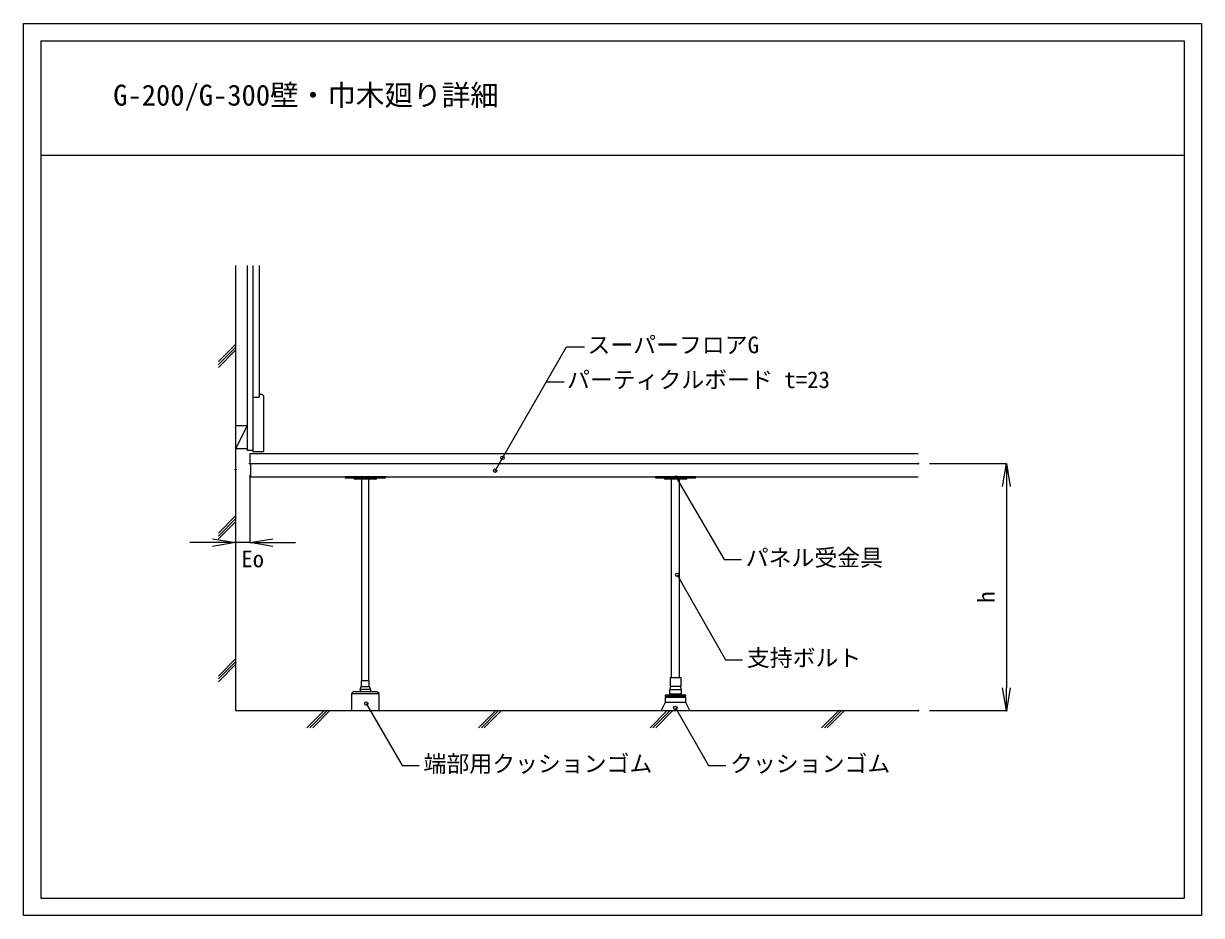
# Model space of a CAD drawing. Units: millimetres, scale not verified. Extents: x -1030 to 1030, y -780 to 780.
import ezdxf
from ezdxf.enums import TextEntityAlignment as Align

# ---------------------------------------------------------------- set-up
doc = ezdxf.new("R2010")
doc.units = ezdxf.units.MM
doc.header["$LTSCALE"] = 2
doc.header["$PDMODE"] = 32
doc.header["$PDSIZE"] = 1.6
for name, color, linetype, lineweight in [('0-0_0', 7, 'Continuous', 9), ('0-1_WAKU', 4, 'Continuous', 18), ('0-4_納まり', 7, 'Continuous', 18), ('0-7_UFG納まり文字', 7, 'Continuous', 9), ('0-8_UFG納まり', 7, 'Continuous', 18), ('1-2_waku2', 7, 'Continuous', 18)]:
    doc.layers.add(name, color=color, linetype=linetype, lineweight=lineweight)
doc.layers.add('0-6_納まり文字', color=7, linetype='Continuous')
doc.styles.add('ＭＳ ゴシック', font='')
doc.styles.get('ＭＳ ゴシック').set_extended_font_data('MS Gothic')

# ---------------------------------------------------------------- blocks, each defined once
blk = doc.blocks.new('_OPEN')
at = {"layer": '0-0_0'}
blk.add_line((0, 0), (-1, 0), dxfattribs=at)
blk.add_lwpolyline([(-1, 0.16667), (0, 0), (-1, -0.16667)], dxfattribs=at)

msp = doc.modelspace()

# ---------------------------------------------------------------- linework, layer by layer
at = {"layer": '0-1_WAKU'}
for p, q in [((-999.946, 749.924), (1000.054, 749.924)), ((1000.054, 749.924), (1000.054, -750.076)), ((-999.946, 549.924), (1000.054, 549.924)), ((-999.946, -750.076), (1000.054, -750.076))]:
    msp.add_line(p, q, dxfattribs=at)
msp.add_lwpolyline([(-999.946, 749.924), (-999.946, 549.924), (-999.946, -750.076)], dxfattribs=at)
at = {"layer": '0-4_納まり'}
for p, q in [((-638.737, 356.985), (-638.737, 33.179)), ((-629.237, 356.985), (-629.237, 126.179)), ((-617.737, 356.985), (-617.737, 126.179)), ((-659.237, 218.6), (-689.237, 188.6)), ((-659.237, 213.6), (-689.237, 183.6)), ((-659.237, 208.6), (-689.237, 178.6)), ((-629.237, 126.179), (-617.737, 126.179)), ((-612.737, 131.179), (-617.737, 131.179)), ((-612.737, 131.179), (-609.737, 128.179)), ((-609.737, 31.179), (-609.737, 128.179)), ((-638.737, 76.179), (-659.237, 36.179)), ((-638.737, 76.179), (-659.237, 76.179)), ((-638.737, 36.179), (-659.237, 36.179)), ((-629.237, 33.179), (-638.737, 33.179)), ((-634.237, 28.179), (534.694, 28.179)), ((-634.237, 28.179), (-634.237, 10.179)), ((-634.237, 10.179), (534.694, 10.179)), ((-632.237, -12.821), (-632.237, 10.179)), ((554.694, 10.179), (689.049, 10.179)), ((-659.237, -19.821), (-659.237, -128.041)), ((-634.237, -9.821), (-634.237, -128.041)), ((-632.237, -12.821), (534.694, -12.821)), ((103.412, -363.821), (103.412, -16.821)), ((117.412, -363.821), (117.412, -16.821)), ((689.049, -29.821), (689.049, -381.821)), ((-659.237, -81.4), (-689.237, -111.4)), ((-659.237, -86.4), (-689.237, -116.4)), ((-659.237, -91.4), (-689.237, -121.4)), ((-699.237, -128.041), (-739.237, -128.041)), ((-634.237, -128.041), (-659.237, -128.041)), ((-594.237, -128.041), (-554.237, -128.041)), ((-659.237, -331.4), (-689.237, -361.4)), ((-659.237, -336.4), (-689.237, -366.4)), ((-659.237, -341.4), (-689.237, -371.4)), ((92.412, -398.821), (94.412, -396.821)), ((128.412, -398.821), (126.412, -396.821)), ((-504.237, -421.821), (-534.237, -451.821)), ((-499.237, -421.821), (-529.237, -451.821)), ((-494.237, -421.821), (-524.237, -451.821)), ((-204.237, -421.821), (-234.237, -451.821)), ((-199.237, -421.821), (-229.237, -451.821)), ((-194.237, -421.821), (-224.237, -451.821)), ((95.763, -421.821), (65.763, -451.821)), ((100.763, -421.821), (70.763, -451.821)), ((105.763, -421.821), (75.763, -451.821)), ((395.763, -421.821), (365.763, -451.821)), ((400.763, -421.821), (370.763, -451.821)), ((405.763, -421.821), (375.763, -451.821)), ((554.694, -421.821), (689.049, -421.821))]:
    msp.add_line(p, q, dxfattribs=at)
for points in [[(-659.237, 356.985), (-659.237, -421.821), (534.694, -421.821)], [(-629.237, 126.179), (-629.237, 31.179), (-609.737, 31.179)], [(128.412, -16.821), (110.412, -16.821), (92.412, -16.821)], [(101.412, -379.821), (101.412, -363.821), (119.412, -363.821), (119.412, -379.821)], [(120.412, -384.821), (119.412, -379.821), (101.412, -379.821), (100.412, -384.821)], [(100.412, -392.821), (100.412, -384.821), (120.412, -384.821), (120.412, -392.821)], [(128.412, -407.821), (128.412, -398.821), (110.412, -398.821), (92.412, -398.821), (92.412, -407.821)], [(119.412, -392.821), (110.412, -392.821), (120.912, -392.821), (120.912, -394.821), (110.412, -394.821), (99.912, -394.821), (99.912, -392.821), (110.412, -392.821), (101.412, -392.821)]]:
    msp.add_lwpolyline(points, dxfattribs=at)
for points in [[(75.412, -12.821), (75.412, -14.821), (145.412, -14.821), (145.412, -12.821)], [(128.412, -407.821), (110.412, -407.821), (92.412, -407.821), (85.412, -421.821), (110.412, -421.821), (135.412, -421.821)], [(110.412, -394.821), (92.412, -394.821), (92.412, -396.821), (110.412, -396.821), (128.412, -396.821), (128.412, -394.821)]]:
    msp.add_lwpolyline(points, close=True, dxfattribs=at)
for centre, start, end in [((92.412, -14.821), 180, 270), ((128.412, -14.821), 270, 0)]:
    msp.add_arc(centre, 2, start, end, dxfattribs=at)
for p in [(-659.237, 0.179), (-634.237, 10.179), (534.694, 10.179), (-659.237, -128.041), (534.694, -421.821), (689.049, -421.821)]:
    msp.add_point(p, dxfattribs=at)
at = {"layer": '0-7_UFG納まり文字'}
for p, q in [((-115.967, 153.515), (-84.471, 153.515)), ((111.303, -14.036), (195.59, -157.76)), ((195.59, -157.76), (225.59, -157.76)), ((113.314, -184.239), (197.6, -332.964)), ((197.6, -332.964), (227.6, -332.964)), ((109.986, -417.192), (168.211, -518.04)), ((168.211, -518.04), (198.211, -518.04))]:
    msp.add_line(p, q, dxfattribs=at)
for points in [[(-205.298, -2.16), (-80.262, 214.409), (-48.766, 214.409)], [(-430.58, -409.398), (-367.855, -518.04), (-337.855, -518.04)]]:
    msp.add_lwpolyline(points, dxfattribs=at)
for centre in [(-192.291, 20.369), (-205.298, -2.16), (111.303, -14.087), (113.314, -184.29), (-430.58, -409.398), (109.986, -417.192)]:
    msp.add_circle(centre, 3, dxfattribs=at)
at = {"layer": '0-8_UFG納まり'}
for p, q in [((-438.237, -369.821), (-438.237, -16.821)), ((-426.237, -369.821), (-426.237, -16.821)), ((-441.237, -384.821), (-439.237, -379.821)), ((-441.237, -384.821), (-441.237, -388.821)), ((-423.237, -384.821), (-423.237, -388.821)), ((-456.237, -391.821), (-408.237, -391.821))]:
    msp.add_line(p, q, dxfattribs=at)
for points in [[(-467.237, -12.821), (-467.237, -14.821), (-397.237, -14.821), (-397.237, -12.821)], [(-425.237, -379.821), (-425.237, -369.821), (-439.237, -369.821), (-439.237, -379.821)], [(-408.237, -421.821), (-408.237, -391.821), (-411.237, -388.821), (-453.237, -388.821), (-456.237, -391.821), (-456.237, -421.821)]]:
    msp.add_lwpolyline(points, close=True, dxfattribs=at)
for points in [[(-414.237, -16.821), (-432.237, -16.821), (-450.237, -16.821)], [(-425.237, -379.821), (-423.237, -384.821), (-441.237, -384.821)]]:
    msp.add_lwpolyline(points, dxfattribs=at)
for centre, start, end in [((-450.237, -14.821), 180, 270), ((-414.237, -14.821), 270, 0)]:
    msp.add_arc(centre, 2, start, end, dxfattribs=at)
at = {"layer": '1-2_waku2'}
msp.add_lwpolyline([(-1029.946, 779.924), (1030.054, 779.924), (1030.054, -780.076), (-1029.946, -780.076)], close=True, dxfattribs=at)

# ---------------------------------------------------------------- block references
at = {"layer": '0-4_納まり', "xscale": 40, "yscale": 40}
for p, rotation in [((689.049, 10.179), 90), ((-634.237, -128.041), 180), ((689.049, -421.821), 270)]:
    msp.add_blockref('_OPEN', p, dxfattribs=dict(at, rotation=rotation))
msp.add_blockref('_OPEN', (-659.237, -128.041), dxfattribs=at)

# ---------------------------------------------------------------- texts
at = {"layer": '0-4_納まり', "style": 'ＭＳ ゴシック'}
msp.add_text('Eo', height=29.33, dxfattribs=at).set_placement((-649.238, -179.889), align=Align.BOTTOM_LEFT)
msp.add_text('h', height=29.33, rotation=90, dxfattribs=at).set_placement((677.221, -233.31), align=Align.BOTTOM_LEFT)
at = {"layer": '0-6_納まり文字', "style": 'ＭＳ ゴシック'}
for s, height, p in [('G-200/G-300壁・巾木廻り詳細', 36.66, (-873.127, 625.376)), ('スーパーフロアG', 29.33, (-43.766, 194.409)), ('パーティクルボード t=23', 29.33, (-79.471, 133.515)), ('パネル受金具', 29.33, (233.09, -177.76)), ('支持ボルト', 29.33, (235.1, -352.964)), ('端部用クッションゴム', 29.33, (-330.355, -538.04)), ('クッションゴム', 29.33, (205.711, -538.04))]:
    msp.add_text(s, height=height, dxfattribs=at).set_placement(p, align=Align.BOTTOM_LEFT)

doc.saveas('drawing.dxf')
